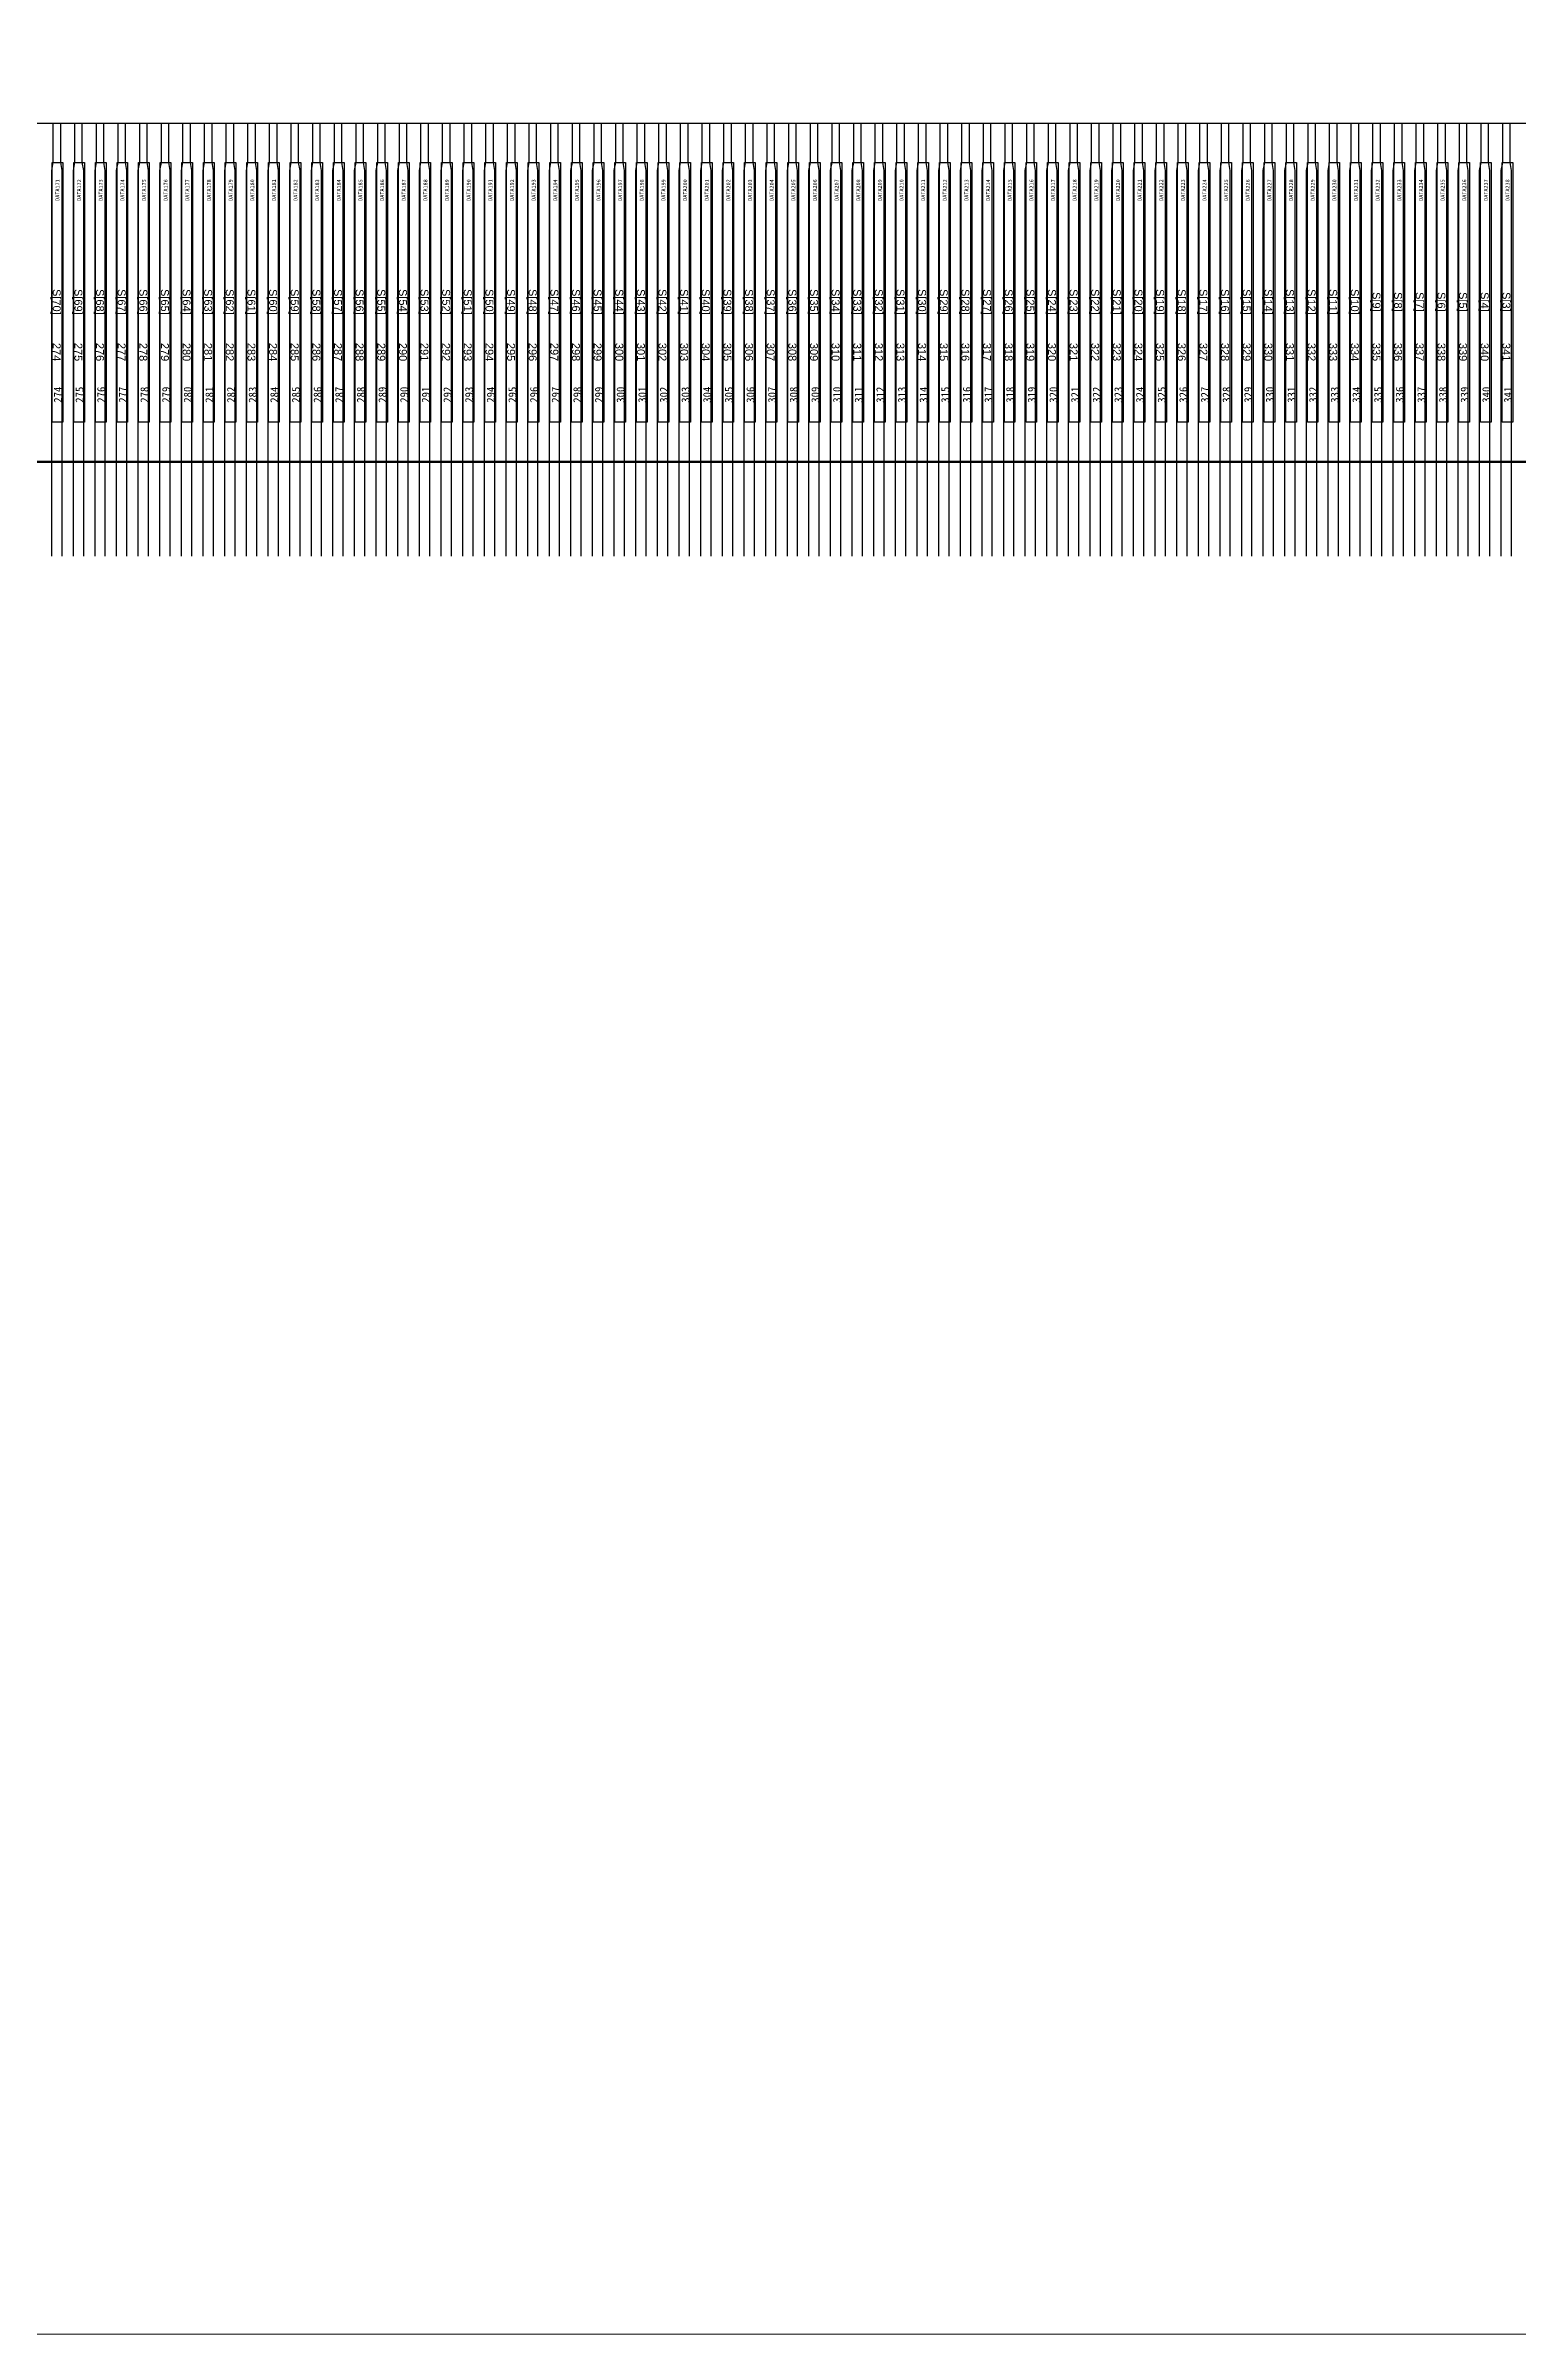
# Model space of a CAD drawing. Header units: millimetres. Extents: x 1773 to 2105, y 395 to 649.
# Drawn here: x 1844.421 to 1846.291, y 509.753 to 512.662 of the extents above; entities that cross this region are included whole.
import ezdxf
from ezdxf.enums import TextEntityAlignment as Align

# ---------------------------------------------------------------- set-up
doc = ezdxf.new("R2010")
doc.units = ezdxf.units.MM
for name, color, linetype in [('01 Copper', 3, 'Continuous'), ('06 Cutline', 4, 'Continuous'), ('13 OL no.', 190, 'Continuous'), ('14 OL name', 220, 'Continuous'), ('DST', 253, 'Continuous')]:
    doc.layers.add(name, color=color, linetype=linetype)
for name, color, linetype, lineweight in [('CG', 3, 'Continuous', 20), ('FPC.drawing', 30, 'Continuous', 100), ('P_OLED.drawing', 3, 'Continuous', 100)]:
    doc.layers.add(name, color=color, linetype=linetype, lineweight=lineweight)
doc.styles.add('MBC_Arial_Font', font='arial.ttf')

# ---------------------------------------------------------------- blocks, each defined once
blk = doc.blocks.new('et')
at = {"layer": '01 Copper'}
for points in [[(1742.8361, 489.224), (1742.8361, 489.174), (1742.8344, 489.164), (1742.8344, 488.674)], [(1742.8479, 488.674), (1742.8479, 489.164), (1742.8461, 489.174), (1742.8461, 489.224)], [(1742.8636, 489.224), (1742.8636, 489.174), (1742.8619, 489.164), (1742.8619, 488.674)], [(1742.8754, 488.674), (1742.8754, 489.164), (1742.8736, 489.174), (1742.8736, 489.224)], [(1742.8911, 489.224), (1742.8911, 489.174), (1742.8893, 489.164), (1742.8893, 488.674)], [(1742.9028, 488.674), (1742.9028, 489.164), (1742.9011, 489.174), (1742.9011, 489.224)], [(1742.9186, 489.224), (1742.9186, 489.174), (1742.9168, 489.164), (1742.9168, 488.674)], [(1742.9303, 488.674), (1742.9303, 489.164), (1742.9286, 489.174), (1742.9286, 489.224)], [(1742.9461, 489.224), (1742.9461, 489.174), (1742.9443, 489.164), (1742.9443, 488.674)], [(1742.9578, 488.674), (1742.9578, 489.164), (1742.9561, 489.174), (1742.9561, 489.224)], [(1742.9736, 489.224), (1742.9736, 489.174), (1742.9718, 489.164), (1742.9718, 488.674)], [(1742.9853, 488.674), (1742.9853, 489.164), (1742.9836, 489.174), (1742.9836, 489.224)], [(1743.0011, 489.224), (1743.0011, 489.174), (1742.9993, 489.164), (1742.9993, 488.674)], [(1743.0128, 488.674), (1743.0128, 489.164), (1743.0111, 489.174), (1743.0111, 489.224)], [(1743.0285, 489.224), (1743.0285, 489.174), (1743.0268, 489.164), (1743.0268, 488.674)], [(1743.0403, 488.674), (1743.0403, 489.164), (1743.0385, 489.174), (1743.0385, 489.224)], [(1743.056, 489.224), (1743.056, 489.174), (1743.0543, 489.164), (1743.0543, 488.674)], [(1743.0678, 488.674), (1743.0678, 489.164), (1743.066, 489.174), (1743.066, 489.224)], [(1743.0835, 489.224), (1743.0835, 489.174), (1743.0818, 489.164), (1743.0818, 488.674)], [(1743.0953, 488.674), (1743.0953, 489.164), (1743.0935, 489.174), (1743.0935, 489.224)], [(1743.111, 489.224), (1743.111, 489.174), (1743.1093, 489.164), (1743.1093, 488.674)], [(1743.1228, 488.674), (1743.1228, 489.164), (1743.121, 489.174), (1743.121, 489.224)], [(1743.1385, 489.224), (1743.1385, 489.174), (1743.1368, 489.164), (1743.1368, 488.674)], [(1743.1503, 488.674), (1743.1503, 489.164), (1743.1485, 489.174), (1743.1485, 489.224)], [(1743.166, 489.224), (1743.166, 489.174), (1743.1642, 489.164), (1743.1642, 488.674)], [(1743.1777, 488.674), (1743.1777, 489.164), (1743.176, 489.174), (1743.176, 489.224)], [(1743.1935, 489.224), (1743.1935, 489.174), (1743.1917, 489.164), (1743.1917, 488.674)], [(1743.2052, 488.674), (1743.2052, 489.164), (1743.2035, 489.174), (1743.2035, 489.224)], [(1743.221, 489.224), (1743.221, 489.174), (1743.2192, 489.164), (1743.2192, 488.674)], [(1743.2327, 488.674), (1743.2327, 489.164), (1743.231, 489.174), (1743.231, 489.224)], [(1743.2485, 489.224), (1743.2485, 489.174), (1743.2467, 489.164), (1743.2467, 488.674)], [(1743.2602, 488.674), (1743.2602, 489.164), (1743.2585, 489.174), (1743.2585, 489.224)], [(1743.276, 489.224), (1743.276, 489.174), (1743.2742, 489.164), (1743.2742, 488.674)], [(1743.2877, 488.674), (1743.2877, 489.164), (1743.286, 489.174), (1743.286, 489.224)], [(1743.3034, 489.224), (1743.3034, 489.174), (1743.3017, 489.164), (1743.3017, 488.674)], [(1743.3152, 488.674), (1743.3152, 489.164), (1743.3134, 489.174), (1743.3134, 489.224)], [(1743.3309, 489.224), (1743.3309, 489.174), (1743.3292, 489.164), (1743.3292, 488.674)], [(1743.3427, 488.674), (1743.3427, 489.164), (1743.3409, 489.174), (1743.3409, 489.224)], [(1743.3584, 489.224), (1743.3584, 489.174), (1743.3567, 489.164), (1743.3567, 488.674)], [(1743.3702, 488.674), (1743.3702, 489.164), (1743.3684, 489.174), (1743.3684, 489.224)], [(1743.3859, 489.224), (1743.3859, 489.174), (1743.3842, 489.164), (1743.3842, 488.674)], [(1743.3977, 488.674), (1743.3977, 489.164), (1743.3959, 489.174), (1743.3959, 489.224)], [(1743.4134, 489.224), (1743.4134, 489.174), (1743.4117, 489.164), (1743.4117, 488.674)], [(1743.4252, 488.674), (1743.4252, 489.164), (1743.4234, 489.174), (1743.4234, 489.224)], [(1743.4409, 489.224), (1743.4409, 489.174), (1743.4391, 489.164), (1743.4391, 488.674)], [(1743.4526, 488.674), (1743.4526, 489.164), (1743.4509, 489.174), (1743.4509, 489.224)], [(1743.4684, 489.224), (1743.4684, 489.174), (1743.4666, 489.164), (1743.4666, 488.674)], [(1743.4801, 488.674), (1743.4801, 489.164), (1743.4784, 489.174), (1743.4784, 489.224)], [(1743.4959, 489.224), (1743.4959, 489.174), (1743.4941, 489.164), (1743.4941, 488.674)], [(1743.5076, 488.674), (1743.5076, 489.164), (1743.5059, 489.174), (1743.5059, 489.224)], [(1743.5234, 489.224), (1743.5234, 489.174), (1743.5216, 489.164), (1743.5216, 488.674)], [(1743.5351, 488.674), (1743.5351, 489.164), (1743.5334, 489.174), (1743.5334, 489.224)], [(1743.5509, 489.224), (1743.5509, 489.174), (1743.5491, 489.164), (1743.5491, 488.674)], [(1743.5626, 488.674), (1743.5626, 489.164), (1743.5609, 489.174), (1743.5609, 489.224)], [(1743.5784, 489.224), (1743.5784, 489.174), (1743.5766, 489.164), (1743.5766, 488.674)], [(1743.5901, 488.674), (1743.5901, 489.164), (1743.5884, 489.174), (1743.5884, 489.224)], [(1743.6058, 489.224), (1743.6058, 489.174), (1743.6041, 489.164), (1743.6041, 488.674)], [(1743.6176, 488.674), (1743.6176, 489.164), (1743.6158, 489.174), (1743.6158, 489.224)], [(1743.6333, 489.224), (1743.6333, 489.174), (1743.6316, 489.164), (1743.6316, 488.674)], [(1743.6451, 488.674), (1743.6451, 489.164), (1743.6433, 489.174), (1743.6433, 489.224)], [(1743.6608, 489.224), (1743.6608, 489.174), (1743.6591, 489.164), (1743.6591, 488.674)], [(1743.6726, 488.674), (1743.6726, 489.164), (1743.6708, 489.174), (1743.6708, 489.224)], [(1743.6883, 489.224), (1743.6883, 489.174), (1743.6866, 489.164), (1743.6866, 488.674)], [(1743.7001, 488.674), (1743.7001, 489.164), (1743.6983, 489.174), (1743.6983, 489.224)], [(1743.7158, 489.224), (1743.7158, 489.174), (1743.7141, 489.164), (1743.7141, 488.674)], [(1743.7276, 488.674), (1743.7276, 489.164), (1743.7258, 489.174), (1743.7258, 489.224)], [(1743.7433, 489.224), (1743.7433, 489.174), (1743.7415, 489.164), (1743.7415, 488.674)], [(1743.755, 488.674), (1743.755, 489.164), (1743.7533, 489.174), (1743.7533, 489.224)], [(1743.7708, 489.224), (1743.7708, 489.174), (1743.769, 489.164), (1743.769, 488.674)], [(1743.7825, 488.674), (1743.7825, 489.164), (1743.7808, 489.174), (1743.7808, 489.224)], [(1743.7983, 489.224), (1743.7983, 489.174), (1743.7965, 489.164), (1743.7965, 488.674)], [(1743.81, 488.674), (1743.81, 489.164), (1743.8083, 489.174), (1743.8083, 489.224)], [(1743.8258, 489.224), (1743.8258, 489.174), (1743.824, 489.164), (1743.824, 488.674)], [(1743.8375, 488.674), (1743.8375, 489.164), (1743.8358, 489.174), (1743.8358, 489.224)], [(1743.8533, 489.224), (1743.8533, 489.174), (1743.8515, 489.164), (1743.8515, 488.674)], [(1743.865, 488.674), (1743.865, 489.164), (1743.8633, 489.174), (1743.8633, 489.224)], [(1743.8807, 489.224), (1743.8807, 489.174), (1743.879, 489.164), (1743.879, 488.674)], [(1743.8925, 488.674), (1743.8925, 489.164), (1743.8907, 489.174), (1743.8907, 489.224)], [(1743.9082, 489.224), (1743.9082, 489.174), (1743.9065, 489.164), (1743.9065, 488.674)], [(1743.92, 488.674), (1743.92, 489.164), (1743.9182, 489.174), (1743.9182, 489.224)], [(1743.9357, 489.224), (1743.9357, 489.174), (1743.934, 489.164), (1743.934, 488.674)], [(1743.9475, 488.674), (1743.9475, 489.164), (1743.9457, 489.174), (1743.9457, 489.224)], [(1743.9632, 489.224), (1743.9632, 489.174), (1743.9615, 489.164), (1743.9615, 488.674)], [(1743.975, 488.674), (1743.975, 489.164), (1743.9732, 489.174), (1743.9732, 489.224)], [(1743.9907, 489.224), (1743.9907, 489.174), (1743.989, 489.164), (1743.989, 488.674)], [(1744.0025, 488.674), (1744.0025, 489.164), (1744.0007, 489.174), (1744.0007, 489.224)], [(1744.0182, 489.224), (1744.0182, 489.174), (1744.0164, 489.164), (1744.0164, 488.674)], [(1744.0299, 488.674), (1744.0299, 489.164), (1744.0282, 489.174), (1744.0282, 489.224)], [(1744.0457, 489.224), (1744.0457, 489.174), (1744.0439, 489.164), (1744.0439, 488.674)], [(1744.0574, 488.674), (1744.0574, 489.164), (1744.0557, 489.174), (1744.0557, 489.224)], [(1744.0732, 489.224), (1744.0732, 489.174), (1744.0714, 489.164), (1744.0714, 488.674)], [(1744.0849, 488.674), (1744.0849, 489.164), (1744.0832, 489.174), (1744.0832, 489.224)], [(1744.1007, 489.224), (1744.1007, 489.174), (1744.0989, 489.164), (1744.0989, 488.674)], [(1744.1124, 488.674), (1744.1124, 489.164), (1744.1107, 489.174), (1744.1107, 489.224)], [(1744.1282, 489.224), (1744.1282, 489.174), (1744.1264, 489.164), (1744.1264, 488.674)], [(1744.1399, 488.674), (1744.1399, 489.164), (1744.1382, 489.174), (1744.1382, 489.224)], [(1744.1556, 489.224), (1744.1556, 489.174), (1744.1539, 489.164), (1744.1539, 488.674)], [(1744.1674, 488.674), (1744.1674, 489.164), (1744.1656, 489.174), (1744.1656, 489.224)], [(1744.1831, 489.224), (1744.1831, 489.174), (1744.1814, 489.164), (1744.1814, 488.674)], [(1744.1949, 488.674), (1744.1949, 489.164), (1744.1931, 489.174), (1744.1931, 489.224)], [(1744.2106, 489.224), (1744.2106, 489.174), (1744.2089, 489.164), (1744.2089, 488.674)], [(1744.2224, 488.674), (1744.2224, 489.164), (1744.2206, 489.174), (1744.2206, 489.224)], [(1744.2381, 489.224), (1744.2381, 489.174), (1744.2364, 489.164), (1744.2364, 488.674)], [(1744.2499, 488.674), (1744.2499, 489.164), (1744.2481, 489.174), (1744.2481, 489.224)], [(1744.2656, 489.224), (1744.2656, 489.174), (1744.2639, 489.164), (1744.2639, 488.674)], [(1744.2774, 488.674), (1744.2774, 489.164), (1744.2756, 489.174), (1744.2756, 489.224)], [(1744.2931, 489.224), (1744.2931, 489.174), (1744.2914, 489.164), (1744.2914, 488.674)], [(1744.3049, 488.674), (1744.3049, 489.164), (1744.3031, 489.174), (1744.3031, 489.224)], [(1744.3206, 489.224), (1744.3206, 489.174), (1744.3188, 489.164), (1744.3188, 488.674)], [(1744.3323, 488.674), (1744.3323, 489.164), (1744.3306, 489.174), (1744.3306, 489.224)], [(1744.3481, 489.224), (1744.3481, 489.174), (1744.3463, 489.164), (1744.3463, 488.674)], [(1744.3598, 488.674), (1744.3598, 489.164), (1744.3581, 489.174), (1744.3581, 489.224)], [(1744.3756, 489.224), (1744.3756, 489.174), (1744.3738, 489.164), (1744.3738, 488.674)], [(1744.3873, 488.674), (1744.3873, 489.164), (1744.3856, 489.174), (1744.3856, 489.224)], [(1744.4031, 489.224), (1744.4031, 489.174), (1744.4013, 489.164), (1744.4013, 488.674)], [(1744.4148, 488.674), (1744.4148, 489.164), (1744.4131, 489.174), (1744.4131, 489.224)], [(1744.4306, 489.224), (1744.4306, 489.174), (1744.4288, 489.164), (1744.4288, 488.674)], [(1744.4423, 488.674), (1744.4423, 489.164), (1744.4406, 489.174), (1744.4406, 489.224)], [(1744.458, 489.224), (1744.458, 489.174), (1744.4563, 489.164), (1744.4563, 488.674)], [(1744.4698, 488.674), (1744.4698, 489.164), (1744.468, 489.174), (1744.468, 489.224)], [(1744.4855, 489.224), (1744.4855, 489.174), (1744.4838, 489.164), (1744.4838, 488.674)], [(1744.4973, 488.674), (1744.4973, 489.164), (1744.4955, 489.174), (1744.4955, 489.224)], [(1744.513, 489.224), (1744.513, 489.174), (1744.5113, 489.164), (1744.5113, 488.674)], [(1744.5248, 488.674), (1744.5248, 489.164), (1744.523, 489.174), (1744.523, 489.224)], [(1744.5405, 489.224), (1744.5405, 489.174), (1744.5388, 489.164), (1744.5388, 488.674)], [(1744.5523, 488.674), (1744.5523, 489.164), (1744.5505, 489.174), (1744.5505, 489.224)], [(1744.568, 489.224), (1744.568, 489.174), (1744.5663, 489.164), (1744.5663, 488.674)], [(1744.5798, 488.674), (1744.5798, 489.164), (1744.578, 489.174), (1744.578, 489.224)], [(1744.5955, 489.224), (1744.5955, 489.174), (1744.5937, 489.164), (1744.5937, 488.674)], [(1744.6072, 488.674), (1744.6072, 489.164), (1744.6055, 489.174), (1744.6055, 489.224)], [(1744.623, 489.224), (1744.623, 489.174), (1744.6212, 489.164), (1744.6212, 488.674)], [(1744.6347, 488.674), (1744.6347, 489.164), (1744.633, 489.174), (1744.633, 489.224)], [(1744.6505, 489.224), (1744.6505, 489.174), (1744.6487, 489.164), (1744.6487, 488.674)], [(1744.6622, 488.674), (1744.6622, 489.164), (1744.6605, 489.174), (1744.6605, 489.224)], [(1744.678, 489.224), (1744.678, 489.174), (1744.6762, 489.164), (1744.6762, 488.674)], [(1744.6897, 488.674), (1744.6897, 489.164), (1744.688, 489.174), (1744.688, 489.224)]]:
    blk.add_lwpolyline(points, dxfattribs=at)
at = {"layer": '06 Cutline', "color": 4, "linetype": 'Continuous'}
blk.add_lwpolyline([(1734.7044, 489.224), (1746.3044, 489.224), (1746.3689, 489.2133), (1746.4234, 489.1847), (1746.4663, 489.1414), (1746.4941, 489.0873), (1746.5044, 489.024), (1746.5044, 488.7069), (1746.5001, 488.6636), (1746.487, 488.6233), (1746.4653, 488.586), (1746.4415, 488.561), (1746.4129, 488.5403), (1746.3794, 488.5243), (1746.3261, 488.4949), (1746.2872, 488.4544), (1746.263, 488.4058), (1746.2544, 488.3496), (1746.2544, 487.5587)], dxfattribs=at)
at = {"layer": '13 OL no.', "style": 'MBC_Arial_Font'}
for s, p in [('274', (1742.8411, 488.9332)), ('275', (1742.8686, 488.9332)), ('276', (1742.8961, 488.9332)), ('277', (1742.9236, 488.9332)), ('278', (1742.9511, 488.9332)), ('279', (1742.9786, 488.9332)), ('280', (1743.0061, 488.9332)), ('281', (1743.0335, 488.9332)), ('282', (1743.061, 488.9332)), ('283', (1743.0885, 488.9332)), ('284', (1743.116, 488.9332)), ('285', (1743.1435, 488.9332)), ('286', (1743.171, 488.9332)), ('287', (1743.1985, 488.9332)), ('288', (1743.226, 488.9332)), ('289', (1743.2535, 488.9332)), ('290', (1743.281, 488.9332)), ('291', (1743.3084, 488.9332)), ('292', (1743.3359, 488.9332)), ('293', (1743.3634, 488.9332)), ('294', (1743.3909, 488.9332)), ('295', (1743.4184, 488.9332)), ('296', (1743.4459, 488.9332)), ('297', (1743.4734, 488.9332)), ('298', (1743.5009, 488.9332)), ('299', (1743.5284, 488.9332)), ('300', (1743.5559, 488.9332)), ('301', (1743.5834, 488.9332)), ('302', (1743.6108, 488.9332)), ('303', (1743.6383, 488.9332)), ('304', (1743.6658, 488.9332)), ('305', (1743.6933, 488.9332)), ('306', (1743.7208, 488.9332)), ('307', (1743.7483, 488.9332)), ('308', (1743.7758, 488.9332)), ('309', (1743.8033, 488.9332)), ('310', (1743.8308, 488.9332)), ('311', (1743.8583, 488.9332)), ('312', (1743.8857, 488.9332)), ('313', (1743.9132, 488.9332)), ('314', (1743.9407, 488.9332)), ('315', (1743.9682, 488.9332)), ('316', (1743.9957, 488.9332)), ('317', (1744.0232, 488.9332)), ('318', (1744.0507, 488.9332)), ('319', (1744.0782, 488.9332)), ('320', (1744.1057, 488.9332)), ('321', (1744.1332, 488.9332)), ('322', (1744.1606, 488.9332)), ('323', (1744.1881, 488.9332)), ('324', (1744.2156, 488.9332)), ('325', (1744.2431, 488.9332)), ('326', (1744.2706, 488.9332)), ('327', (1744.2981, 488.9332)), ('328', (1744.3256, 488.9332)), ('329', (1744.3531, 488.9332)), ('330', (1744.3806, 488.9332)), ('331', (1744.4081, 488.9332)), ('332', (1744.4356, 488.9332)), ('333', (1744.463, 488.9332)), ('334', (1744.4905, 488.9332)), ('335', (1744.518, 488.9332)), ('336', (1744.5455, 488.9332)), ('337', (1744.573, 488.9332)), ('338', (1744.6005, 488.9332)), ('339', (1744.628, 488.9332)), ('340', (1744.6555, 488.9332)), ('341', (1744.683, 488.9332))]:
    blk.add_text(s, height=0.01, rotation=270, dxfattribs=at).set_placement(p, align=Align.MIDDLE_CENTER)
at = {"layer": '14 OL name', "style": 'MBC_Arial_Font'}
for s, p in [('S[70]', (1742.8411, 488.997)), ('S[69]', (1742.8686, 488.997)), ('S[68]', (1742.8961, 488.997)), ('S[67]', (1742.9236, 488.997)), ('S[66]', (1742.9511, 488.997)), ('S[65]', (1742.9786, 488.997)), ('S[64]', (1743.0061, 488.997)), ('S[63]', (1743.0335, 488.997)), ('S[62]', (1743.061, 488.997)), ('S[61]', (1743.0885, 488.997)), ('S[60]', (1743.116, 488.997)), ('S[59]', (1743.1435, 488.997)), ('S[58]', (1743.171, 488.997)), ('S[57]', (1743.1985, 488.997)), ('S[56]', (1743.226, 488.997)), ('S[55]', (1743.2535, 488.997)), ('S[54]', (1743.281, 488.997)), ('S[53]', (1743.3084, 488.997)), ('S[52]', (1743.3359, 488.997)), ('S[51]', (1743.3634, 488.997)), ('S[50]', (1743.3909, 488.997)), ('S[49]', (1743.4184, 488.997)), ('S[48]', (1743.4459, 488.997)), ('S[47]', (1743.4734, 488.997)), ('S[46]', (1743.5009, 488.997)), ('S[45]', (1743.5284, 488.997)), ('S[44]', (1743.5559, 488.997)), ('S[43]', (1743.5834, 488.997)), ('S[42]', (1743.6108, 488.997)), ('S[41]', (1743.6383, 488.997)), ('S[40]', (1743.6658, 488.997)), ('S[39]', (1743.6933, 488.997)), ('S[38]', (1743.7208, 488.997)), ('S[37]', (1743.7483, 488.997)), ('S[36]', (1743.7758, 488.997)), ('S[35]', (1743.8033, 488.997)), ('S[34]', (1743.8308, 488.997)), ('S[33]', (1743.8583, 488.997)), ('S[32]', (1743.8857, 488.997)), ('S[31]', (1743.9132, 488.997)), ('S[30]', (1743.9407, 488.997)), ('S[29]', (1743.9682, 488.997)), ('S[28]', (1743.9957, 488.997)), ('S[27]', (1744.0232, 488.997)), ('S[26]', (1744.0507, 488.997)), ('S[25]', (1744.0782, 488.997)), ('S[24]', (1744.1057, 488.997)), ('S[23]', (1744.1332, 488.997)), ('S[22]', (1744.1606, 488.997)), ('S[21]', (1744.1881, 488.997)), ('S[20]', (1744.2156, 488.997)), ('S[19]', (1744.2431, 488.997)), ('S[18]', (1744.2706, 488.997)), ('S[17]', (1744.2981, 488.997)), ('S[16]', (1744.3256, 488.997)), ('S[15]', (1744.3531, 488.997)), ('S[14]', (1744.3806, 488.997)), ('S[13]', (1744.4081, 488.997)), ('S[12]', (1744.4356, 488.997)), ('S[11]', (1744.463, 488.997)), ('S[10]', (1744.4905, 488.997)), ('S[9]', (1744.518, 488.997)), ('S[8]', (1744.5455, 488.997)), ('S[7]', (1744.573, 488.997)), ('S[6]', (1744.6005, 488.997)), ('S[5]', (1744.628, 488.997)), ('S[4]', (1744.6555, 488.997)), ('S[3]', (1744.683, 488.997))]:
    blk.add_text(s, height=0.01, rotation=270, dxfattribs=at).set_placement(p, align=Align.MIDDLE_CENTER)

msp = doc.modelspace()

# ---------------------------------------------------------------- linework, layer by layer
at = {"color": 6}
for p, q in [((1844.4295, 512.1831), (1844.4295, 512.5131)), ((1844.4295, 512.5131), (1844.443, 512.5131)), ((1844.443, 512.5131), (1844.443, 512.1831)), ((1844.457, 512.1831), (1844.457, 512.5131)), ((1844.457, 512.5131), (1844.4705, 512.5131)), ((1844.4705, 512.5131), (1844.4705, 512.1831)), ((1844.4845, 512.1831), (1844.4845, 512.5131)), ((1844.4845, 512.5131), (1844.498, 512.5131)), ((1844.498, 512.5131), (1844.498, 512.1831)), ((1844.512, 512.1831), (1844.512, 512.5131)), ((1844.512, 512.5131), (1844.5255, 512.5131)), ((1844.5255, 512.5131), (1844.5255, 512.1831)), ((1844.5395, 512.1831), (1844.5395, 512.5131)), ((1844.5395, 512.5131), (1844.553, 512.5131)), ((1844.553, 512.5131), (1844.553, 512.1831)), ((1844.567, 512.1831), (1844.567, 512.5131)), ((1844.567, 512.5131), (1844.5805, 512.5131)), ((1844.5805, 512.5131), (1844.5805, 512.1831)), ((1844.5945, 512.1831), (1844.5945, 512.5131)), ((1844.5945, 512.5131), (1844.608, 512.5131)), ((1844.608, 512.5131), (1844.608, 512.1831)), ((1844.622, 512.1831), (1844.622, 512.5131)), ((1844.622, 512.5131), (1844.6355, 512.5131)), ((1844.6355, 512.5131), (1844.6355, 512.1831)), ((1844.6495, 512.1831), (1844.6495, 512.5131)), ((1844.6495, 512.5131), (1844.663, 512.5131)), ((1844.663, 512.5131), (1844.663, 512.1831)), ((1844.677, 512.1831), (1844.677, 512.5131)), ((1844.677, 512.5131), (1844.6905, 512.5131)), ((1844.6905, 512.5131), (1844.6905, 512.1831)), ((1844.7045, 512.1831), (1844.7045, 512.5131)), ((1844.7045, 512.5131), (1844.718, 512.5131)), ((1844.718, 512.5131), (1844.718, 512.1831)), ((1844.732, 512.1831), (1844.732, 512.5131)), ((1844.732, 512.5131), (1844.7455, 512.5131)), ((1844.7455, 512.5131), (1844.7455, 512.1831)), ((1844.7595, 512.1831), (1844.7595, 512.5131)), ((1844.7595, 512.5131), (1844.773, 512.5131)), ((1844.773, 512.5131), (1844.773, 512.1831)), ((1844.787, 512.1831), (1844.787, 512.5131)), ((1844.787, 512.5131), (1844.8005, 512.5131)), ((1844.8005, 512.5131), (1844.8005, 512.1831)), ((1844.8145, 512.1831), (1844.8145, 512.5131)), ((1844.8145, 512.5131), (1844.828, 512.5131)), ((1844.828, 512.5131), (1844.828, 512.1831)), ((1844.842, 512.1831), (1844.842, 512.5131)), ((1844.842, 512.5131), (1844.8555, 512.5131)), ((1844.8555, 512.5131), (1844.8555, 512.1831)), ((1844.8695, 512.1831), (1844.8695, 512.5131)), ((1844.8695, 512.5131), (1844.883, 512.5131)), ((1844.883, 512.5131), (1844.883, 512.1831)), ((1844.897, 512.1831), (1844.897, 512.5131)), ((1844.897, 512.5131), (1844.9105, 512.5131)), ((1844.9105, 512.5131), (1844.9105, 512.1831)), ((1844.9245, 512.1831), (1844.9245, 512.5131)), ((1844.9245, 512.5131), (1844.938, 512.5131)), ((1844.938, 512.5131), (1844.938, 512.1831)), ((1844.952, 512.1831), (1844.952, 512.5131)), ((1844.952, 512.5131), (1844.9655, 512.5131)), ((1844.9655, 512.5131), (1844.9655, 512.1831)), ((1844.9795, 512.1831), (1844.9795, 512.5131)), ((1844.9795, 512.5131), (1844.993, 512.5131)), ((1844.993, 512.5131), (1844.993, 512.1831)), ((1845.007, 512.1831), (1845.007, 512.5131)), ((1845.007, 512.5131), (1845.0205, 512.5131)), ((1845.0205, 512.5131), (1845.0205, 512.1831)), ((1845.0345, 512.1831), (1845.0345, 512.5131)), ((1845.0345, 512.5131), (1845.048, 512.5131)), ((1845.048, 512.5131), (1845.048, 512.1831)), ((1845.062, 512.1831), (1845.062, 512.5131)), ((1845.062, 512.5131), (1845.0755, 512.5131)), ((1845.0755, 512.5131), (1845.0755, 512.1831)), ((1845.0895, 512.1831), (1845.0895, 512.5131)), ((1845.0895, 512.5131), (1845.103, 512.5131)), ((1845.103, 512.5131), (1845.103, 512.1831)), ((1845.117, 512.1831), (1845.117, 512.5131)), ((1845.117, 512.5131), (1845.1305, 512.5131)), ((1845.1305, 512.5131), (1845.1305, 512.1831)), ((1845.1445, 512.1831), (1845.1445, 512.5131)), ((1845.1445, 512.5131), (1845.158, 512.5131)), ((1845.158, 512.5131), (1845.158, 512.1831)), ((1845.172, 512.1831), (1845.172, 512.5131)), ((1845.172, 512.5131), (1845.1855, 512.5131)), ((1845.1855, 512.5131), (1845.1855, 512.1831)), ((1845.1995, 512.1831), (1845.1995, 512.5131)), ((1845.1995, 512.5131), (1845.213, 512.5131)), ((1845.213, 512.5131), (1845.213, 512.1831)), ((1845.227, 512.1831), (1845.227, 512.5131)), ((1845.227, 512.5131), (1845.2405, 512.5131)), ((1845.2405, 512.5131), (1845.2405, 512.1831)), ((1845.2545, 512.1831), (1845.2545, 512.5131)), ((1845.2545, 512.5131), (1845.268, 512.5131)), ((1845.268, 512.5131), (1845.268, 512.1831)), ((1845.282, 512.1831), (1845.282, 512.5131)), ((1845.282, 512.5131), (1845.2955, 512.5131)), ((1845.2955, 512.5131), (1845.2955, 512.1831)), ((1845.3095, 512.1831), (1845.3095, 512.5131)), ((1845.3095, 512.5131), (1845.323, 512.5131)), ((1845.323, 512.5131), (1845.323, 512.1831)), ((1845.337, 512.1831), (1845.337, 512.5131)), ((1845.337, 512.5131), (1845.3505, 512.5131)), ((1845.3505, 512.5131), (1845.3505, 512.1831)), ((1845.3645, 512.1831), (1845.3645, 512.5131)), ((1845.3645, 512.5131), (1845.378, 512.5131)), ((1845.378, 512.5131), (1845.378, 512.1831)), ((1845.392, 512.1831), (1845.392, 512.5131)), ((1845.392, 512.5131), (1845.4055, 512.5131)), ((1845.4055, 512.5131), (1845.4055, 512.1831)), ((1845.4195, 512.1831), (1845.4195, 512.5131)), ((1845.4195, 512.5131), (1845.433, 512.5131)), ((1845.433, 512.5131), (1845.433, 512.1831)), ((1845.447, 512.1831), (1845.447, 512.5131)), ((1845.447, 512.5131), (1845.4605, 512.5131)), ((1845.4605, 512.5131), (1845.4605, 512.1831)), ((1845.4745, 512.1831), (1845.4745, 512.5131)), ((1845.4745, 512.5131), (1845.488, 512.5131)), ((1845.488, 512.5131), (1845.488, 512.1831)), ((1845.502, 512.1831), (1845.502, 512.5131)), ((1845.502, 512.5131), (1845.5155, 512.5131)), ((1845.5155, 512.5131), (1845.5155, 512.1831)), ((1845.5295, 512.1831), (1845.5295, 512.5131)), ((1845.5295, 512.5131), (1845.543, 512.5131)), ((1845.543, 512.5131), (1845.543, 512.1831)), ((1845.557, 512.1831), (1845.557, 512.5131)), ((1845.557, 512.5131), (1845.5705, 512.5131)), ((1845.5705, 512.5131), (1845.5705, 512.1831)), ((1845.5845, 512.1831), (1845.5845, 512.5131)), ((1845.5845, 512.5131), (1845.598, 512.5131)), ((1845.598, 512.5131), (1845.598, 512.1831)), ((1845.612, 512.1831), (1845.612, 512.5131)), ((1845.612, 512.5131), (1845.6255, 512.5131)), ((1845.6255, 512.5131), (1845.6255, 512.1831)), ((1845.6395, 512.1831), (1845.6395, 512.5131)), ((1845.6395, 512.5131), (1845.653, 512.5131)), ((1845.653, 512.5131), (1845.653, 512.1831)), ((1845.667, 512.1831), (1845.667, 512.5131)), ((1845.667, 512.5131), (1845.6805, 512.5131)), ((1845.6805, 512.5131), (1845.6805, 512.1831)), ((1845.6945, 512.1831), (1845.6945, 512.5131)), ((1845.6945, 512.5131), (1845.708, 512.5131)), ((1845.708, 512.5131), (1845.708, 512.1831)), ((1845.722, 512.1831), (1845.722, 512.5131)), ((1845.722, 512.5131), (1845.7355, 512.5131)), ((1845.7355, 512.5131), (1845.7355, 512.1831)), ((1845.7495, 512.1831), (1845.7495, 512.5131)), ((1845.7495, 512.5131), (1845.763, 512.5131)), ((1845.763, 512.5131), (1845.763, 512.1831)), ((1845.777, 512.1831), (1845.777, 512.5131)), ((1845.777, 512.5131), (1845.7905, 512.5131)), ((1845.7905, 512.5131), (1845.7905, 512.1831)), ((1845.8045, 512.1831), (1845.8045, 512.5131)), ((1845.8045, 512.5131), (1845.818, 512.5131)), ((1845.818, 512.5131), (1845.818, 512.1831)), ((1845.832, 512.1831), (1845.832, 512.5131)), ((1845.832, 512.5131), (1845.8455, 512.5131)), ((1845.8455, 512.5131), (1845.8455, 512.1831)), ((1845.8595, 512.1831), (1845.8595, 512.5131)), ((1845.8595, 512.5131), (1845.873, 512.5131)), ((1845.873, 512.5131), (1845.873, 512.1831)), ((1845.887, 512.1831), (1845.887, 512.5131)), ((1845.887, 512.5131), (1845.9005, 512.5131)), ((1845.9005, 512.5131), (1845.9005, 512.1831)), ((1845.9145, 512.1831), (1845.9145, 512.5131)), ((1845.9145, 512.5131), (1845.928, 512.5131)), ((1845.928, 512.5131), (1845.928, 512.1831)), ((1845.942, 512.1831), (1845.942, 512.5131)), ((1845.942, 512.5131), (1845.9555, 512.5131)), ((1845.9555, 512.5131), (1845.9555, 512.1831)), ((1845.9695, 512.1831), (1845.9695, 512.5131)), ((1845.9695, 512.5131), (1845.983, 512.5131)), ((1845.983, 512.5131), (1845.983, 512.1831)), ((1845.997, 512.1831), (1845.997, 512.5131)), ((1845.997, 512.5131), (1846.0105, 512.5131)), ((1846.0105, 512.5131), (1846.0105, 512.1831)), ((1846.0245, 512.1831), (1846.0245, 512.5131)), ((1846.0245, 512.5131), (1846.038, 512.5131)), ((1846.038, 512.5131), (1846.038, 512.1831)), ((1846.052, 512.1831), (1846.052, 512.5131)), ((1846.052, 512.5131), (1846.0655, 512.5131)), ((1846.0655, 512.5131), (1846.0655, 512.1831)), ((1846.0795, 512.1831), (1846.0795, 512.5131)), ((1846.0795, 512.5131), (1846.093, 512.5131)), ((1846.093, 512.5131), (1846.093, 512.1831)), ((1846.107, 512.1831), (1846.107, 512.5131)), ((1846.107, 512.5131), (1846.1205, 512.5131)), ((1846.1205, 512.5131), (1846.1205, 512.1831)), ((1846.1345, 512.1831), (1846.1345, 512.5131)), ((1846.1345, 512.5131), (1846.148, 512.5131)), ((1846.148, 512.5131), (1846.148, 512.1831)), ((1846.162, 512.1831), (1846.162, 512.5131)), ((1846.162, 512.5131), (1846.1755, 512.5131)), ((1846.1755, 512.5131), (1846.1755, 512.1831)), ((1846.1895, 512.1831), (1846.1895, 512.5131)), ((1846.1895, 512.5131), (1846.203, 512.5131)), ((1846.203, 512.5131), (1846.203, 512.1831)), ((1846.217, 512.1831), (1846.217, 512.5131)), ((1846.217, 512.5131), (1846.2305, 512.5131)), ((1846.2305, 512.5131), (1846.2305, 512.1831)), ((1846.2445, 512.1831), (1846.2445, 512.5131)), ((1846.2445, 512.5131), (1846.258, 512.5131)), ((1846.258, 512.5131), (1846.258, 512.1831)), ((1846.272, 512.1831), (1846.272, 512.5131)), ((1846.272, 512.5131), (1846.2855, 512.5131)), ((1846.2855, 512.5131), (1846.2855, 512.1831)), ((1844.443, 512.1831), (1844.4295, 512.1831)), ((1844.4705, 512.1831), (1844.457, 512.1831)), ((1844.498, 512.1831), (1844.4845, 512.1831)), ((1844.5255, 512.1831), (1844.512, 512.1831)), ((1844.553, 512.1831), (1844.5395, 512.1831)), ((1844.5805, 512.1831), (1844.567, 512.1831)), ((1844.608, 512.1831), (1844.5945, 512.1831)), ((1844.6355, 512.1831), (1844.622, 512.1831)), ((1844.663, 512.1831), (1844.6495, 512.1831)), ((1844.6905, 512.1831), (1844.677, 512.1831)), ((1844.718, 512.1831), (1844.7045, 512.1831)), ((1844.7455, 512.1831), (1844.732, 512.1831)), ((1844.773, 512.1831), (1844.7595, 512.1831)), ((1844.8005, 512.1831), (1844.787, 512.1831)), ((1844.828, 512.1831), (1844.8145, 512.1831)), ((1844.8555, 512.1831), (1844.842, 512.1831)), ((1844.883, 512.1831), (1844.8695, 512.1831)), ((1844.9105, 512.1831), (1844.897, 512.1831)), ((1844.938, 512.1831), (1844.9245, 512.1831)), ((1844.9655, 512.1831), (1844.952, 512.1831)), ((1844.993, 512.1831), (1844.9795, 512.1831)), ((1845.0205, 512.1831), (1845.007, 512.1831)), ((1845.048, 512.1831), (1845.0345, 512.1831)), ((1845.0755, 512.1831), (1845.062, 512.1831)), ((1845.103, 512.1831), (1845.0895, 512.1831)), ((1845.1305, 512.1831), (1845.117, 512.1831)), ((1845.158, 512.1831), (1845.1445, 512.1831)), ((1845.1855, 512.1831), (1845.172, 512.1831)), ((1845.213, 512.1831), (1845.1995, 512.1831)), ((1845.2405, 512.1831), (1845.227, 512.1831)), ((1845.268, 512.1831), (1845.2545, 512.1831)), ((1845.2955, 512.1831), (1845.282, 512.1831)), ((1845.323, 512.1831), (1845.3095, 512.1831)), ((1845.3505, 512.1831), (1845.337, 512.1831)), ((1845.378, 512.1831), (1845.3645, 512.1831)), ((1845.4055, 512.1831), (1845.392, 512.1831)), ((1845.433, 512.1831), (1845.4195, 512.1831)), ((1845.4605, 512.1831), (1845.447, 512.1831)), ((1845.488, 512.1831), (1845.4745, 512.1831)), ((1845.5155, 512.1831), (1845.502, 512.1831)), ((1845.543, 512.1831), (1845.5295, 512.1831)), ((1845.5705, 512.1831), (1845.557, 512.1831)), ((1845.598, 512.1831), (1845.5845, 512.1831)), ((1845.6255, 512.1831), (1845.612, 512.1831)), ((1845.653, 512.1831), (1845.6395, 512.1831)), ((1845.6805, 512.1831), (1845.667, 512.1831)), ((1845.708, 512.1831), (1845.6945, 512.1831)), ((1845.7355, 512.1831), (1845.722, 512.1831)), ((1845.763, 512.1831), (1845.7495, 512.1831)), ((1845.7905, 512.1831), (1845.777, 512.1831)), ((1845.818, 512.1831), (1845.8045, 512.1831)), ((1845.8455, 512.1831), (1845.832, 512.1831)), ((1845.873, 512.1831), (1845.8595, 512.1831)), ((1845.9005, 512.1831), (1845.887, 512.1831)), ((1845.928, 512.1831), (1845.9145, 512.1831)), ((1845.9555, 512.1831), (1845.942, 512.1831)), ((1845.983, 512.1831), (1845.9695, 512.1831)), ((1846.0105, 512.1831), (1845.997, 512.1831)), ((1846.038, 512.1831), (1846.0245, 512.1831)), ((1846.0655, 512.1831), (1846.052, 512.1831)), ((1846.093, 512.1831), (1846.0795, 512.1831)), ((1846.1205, 512.1831), (1846.107, 512.1831)), ((1846.148, 512.1831), (1846.1345, 512.1831)), ((1846.1755, 512.1831), (1846.162, 512.1831)), ((1846.203, 512.1831), (1846.1895, 512.1831)), ((1846.2305, 512.1831), (1846.217, 512.1831)), ((1846.258, 512.1831), (1846.2445, 512.1831)), ((1846.2855, 512.1831), (1846.272, 512.1831))]:
    msp.add_line(p, q, dxfattribs=at)
at = {"layer": 'CG', "color": 3, "linetype": 'Continuous'}
msp.add_lwpolyline([(1820.0538, 517.7033, 0.414214), (1828.0038, 509.7533), (1856.1938, 509.7533, 0.414214), (1864.1438, 517.7033), (1864.1438, 547.1933, 0.414214), (1856.1938, 555.1433), (1828.0038, 555.1433, 0.414214), (1820.0538, 547.1933)], format="xyb", close=True, dxfattribs=at)
at = {"layer": 'P_OLED.drawing', "color": 3, "linetype": 'Continuous', "lineweight": 100}
msp.add_lwpolyline([(1830.1036, 512.1331), (1854.094, 512.1331), (1854.3797, 512.1356), (1854.659, 512.1428), (1854.9321, 512.1548), (1855.1991, 512.1717), (1855.4601, 512.1933), (1855.7152, 512.2197), (1855.9646, 512.2508), (1856.2083, 512.2867), (1856.4465, 512.3273), (1856.6793, 512.3726), (1856.9068, 512.4226), (1857.1291, 512.4772), (1857.3463, 512.5366), (1857.5586, 512.6005), (1857.7661, 512.6691)], dxfattribs=at)

# ---------------------------------------------------------------- block references
at = {"layer": 'DST'}
msp.add_blockref('et', (101.5943, 23.3392), dxfattribs=at)

# ---------------------------------------------------------------- texts
at = {"layer": 'FPC.drawing', "color": 30, "linetype": 'Continuous', "lineweight": 100}
for s, height, p in [('DATA171', 0.005, (1844.4363, 512.4783)), ('DATA172', 0.005, (1844.4638, 512.4783)), ('DATA173', 0.005, (1844.4913, 512.4783)), ('DATA174', 0.005, (1844.5188, 512.4783)), ('DATA175', 0.005, (1844.5463, 512.4783)), ('DATA176', 0.005, (1844.5738, 512.4783)), ('DATA177', 0.005, (1844.6013, 512.4783)), ('DATA178', 0.005, (1844.6288, 512.4783)), ('DATA179', 0.005, (1844.6563, 512.4783)), ('DATA180', 0.005, (1844.6838, 512.4783)), ('DATA181', 0.005, (1844.7113, 512.4783)), ('DATA182', 0.005, (1844.7388, 512.4783)), ('DATA183', 0.005, (1844.7663, 512.4783)), ('DATA184', 0.005, (1844.7938, 512.4783)), ('DATA185', 0.005, (1844.8213, 512.4783)), ('DATA186', 0.005, (1844.8488, 512.4783)), ('DATA187', 0.005, (1844.8763, 512.4783)), ('DATA188', 0.005, (1844.9038, 512.4783)), ('DATA189', 0.005, (1844.9313, 512.4783)), ('DATA190', 0.005, (1844.9588, 512.4783)), ('DATA191', 0.005, (1844.9863, 512.4783)), ('DATA192', 0.005, (1845.0138, 512.4783)), ('DATA193', 0.005, (1845.0413, 512.4783)), ('DATA194', 0.005, (1845.0688, 512.4783)), ('DATA195', 0.005, (1845.0963, 512.4783)), ('DATA196', 0.005, (1845.1238, 512.4783)), ('DATA197', 0.005, (1845.1513, 512.4783)), ('DATA198', 0.005, (1845.1788, 512.4783)), ('DATA199', 0.005, (1845.2063, 512.4783)), ('DATA200', 0.005, (1845.2338, 512.4783)), ('DATA201', 0.005, (1845.2613, 512.4783)), ('DATA202', 0.005, (1845.2888, 512.4783)), ('DATA203', 0.005, (1845.3163, 512.4783)), ('DATA204', 0.005, (1845.3438, 512.4783)), ('DATA205', 0.005, (1845.3713, 512.4783)), ('DATA206', 0.005, (1845.3988, 512.4783)), ('DATA207', 0.005, (1845.4263, 512.4783)), ('DATA208', 0.005, (1845.4538, 512.4783)), ('DATA209', 0.005, (1845.4813, 512.4783)), ('DATA210', 0.005, (1845.5088, 512.4783)), ('DATA211', 0.005, (1845.5363, 512.4783)), ('DATA212', 0.005, (1845.5638, 512.4783)), ('DATA213', 0.005, (1845.5913, 512.4783)), ('DATA214', 0.005, (1845.6188, 512.4783)), ('DATA215', 0.005, (1845.6463, 512.4783)), ('DATA216', 0.005, (1845.6738, 512.4783)), ('DATA217', 0.005, (1845.7013, 512.4783)), ('DATA218', 0.005, (1845.7288, 512.4783)), ('DATA219', 0.005, (1845.7563, 512.4783)), ('DATA220', 0.005, (1845.7838, 512.4783)), ('DATA221', 0.005, (1845.8113, 512.4783)), ('DATA222', 0.005, (1845.8388, 512.4783)), ('DATA223', 0.005, (1845.8663, 512.4783)), ('DATA224', 0.005, (1845.8938, 512.4783)), ('DATA225', 0.005, (1845.9213, 512.4783)), ('DATA226', 0.005, (1845.9488, 512.4783)), ('DATA227', 0.005, (1845.9763, 512.4783)), ('DATA228', 0.005, (1846.0038, 512.4783)), ('DATA229', 0.005, (1846.0313, 512.4783)), ('DATA230', 0.005, (1846.0588, 512.4783)), ('DATA231', 0.005, (1846.0863, 512.4783)), ('DATA232', 0.005, (1846.1138, 512.4783)), ('DATA233', 0.005, (1846.1413, 512.4783)), ('DATA234', 0.005, (1846.1688, 512.4783)), ('DATA235', 0.005, (1846.1963, 512.4783)), ('DATA236', 0.005, (1846.2238, 512.4783)), ('DATA237', 0.005, (1846.2513, 512.4783)), ('DATA238', 0.005, (1846.2788, 512.4783)), ('274', 0.01, (1844.4368, 512.2182)), ('275', 0.01, (1844.4643, 512.2182)), ('276', 0.01, (1844.4918, 512.2182)), ('277', 0.01, (1844.5193, 512.2182)), ('278', 0.01, (1844.5468, 512.2182)), ('279', 0.01, (1844.5743, 512.2182)), ('280', 0.01, (1844.6018, 512.2182)), ('281', 0.01, (1844.6293, 512.2182)), ('282', 0.01, (1844.6568, 512.2182)), ('283', 0.01, (1844.6843, 512.2182)), ('284', 0.01, (1844.7118, 512.2182)), ('285', 0.01, (1844.7393, 512.2182)), ('286', 0.01, (1844.7668, 512.2182)), ('287', 0.01, (1844.7943, 512.2182)), ('288', 0.01, (1844.8218, 512.2182)), ('289', 0.01, (1844.8493, 512.2182)), ('290', 0.01, (1844.8768, 512.2182)), ('291', 0.01, (1844.9043, 512.2182)), ('292', 0.01, (1844.9318, 512.2182)), ('293', 0.01, (1844.9593, 512.2182)), ('294', 0.01, (1844.9868, 512.2182)), ('295', 0.01, (1845.0143, 512.2182)), ('296', 0.01, (1845.0418, 512.2182)), ('297', 0.01, (1845.0693, 512.2182)), ('298', 0.01, (1845.0968, 512.2182)), ('299', 0.01, (1845.1243, 512.2182)), ('300', 0.01, (1845.1518, 512.2182)), ('301', 0.01, (1845.1793, 512.2182)), ('302', 0.01, (1845.2068, 512.2182)), ('303', 0.01, (1845.2343, 512.2182)), ('304', 0.01, (1845.2618, 512.2182)), ('305', 0.01, (1845.2893, 512.2182)), ('306', 0.01, (1845.3168, 512.2182)), ('307', 0.01, (1845.3443, 512.2182)), ('308', 0.01, (1845.3718, 512.2182)), ('309', 0.01, (1845.3993, 512.2182)), ('310', 0.01, (1845.4268, 512.2182)), ('311', 0.01, (1845.4543, 512.2182)), ('312', 0.01, (1845.4818, 512.2182)), ('313', 0.01, (1845.5093, 512.2182)), ('314', 0.01, (1845.5368, 512.2182)), ('315', 0.01, (1845.5643, 512.2182)), ('316', 0.01, (1845.5918, 512.2182)), ('317', 0.01, (1845.6193, 512.2182)), ('318', 0.01, (1845.6468, 512.2182)), ('319', 0.01, (1845.6743, 512.2182)), ('320', 0.01, (1845.7018, 512.2182)), ('321', 0.01, (1845.7293, 512.2182)), ('322', 0.01, (1845.7568, 512.2182)), ('323', 0.01, (1845.7843, 512.2182)), ('324', 0.01, (1845.8118, 512.2182)), ('325', 0.01, (1845.8393, 512.2182)), ('326', 0.01, (1845.8668, 512.2182)), ('327', 0.01, (1845.8943, 512.2182)), ('328', 0.01, (1845.9218, 512.2182)), ('329', 0.01, (1845.9493, 512.2182)), ('330', 0.01, (1845.9768, 512.2182)), ('331', 0.01, (1846.0043, 512.2182)), ('332', 0.01, (1846.0318, 512.2182)), ('333', 0.01, (1846.0593, 512.2182)), ('334', 0.01, (1846.0868, 512.2182)), ('335', 0.01, (1846.1143, 512.2182)), ('336', 0.01, (1846.1418, 512.2182)), ('337', 0.01, (1846.1693, 512.2182)), ('338', 0.01, (1846.1968, 512.2182)), ('339', 0.01, (1846.2243, 512.2182)), ('340', 0.01, (1846.2518, 512.2182)), ('341', 0.01, (1846.2793, 512.2182))]:
    msp.add_text(s, height=height, rotation=90, dxfattribs=at).set_placement(p, align=Align.MIDDLE_CENTER)

doc.saveas('drawing.dxf')
